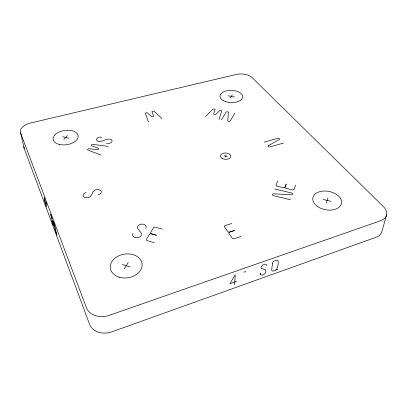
<?xml version="1.0" encoding="UTF-8"?>
<svg xmlns="http://www.w3.org/2000/svg" width="407" height="407" viewBox="0 0 407 407"><rect width="100%" height="100%" fill="white"/><g stroke="black" fill="none" stroke-linecap="round" stroke-linejoin="round"><path stroke-width="0.61" d="M234.62 284.691L235.277 274.71L229.853 283.704L236.798 281.242M244.022 272.481L244.103 271.484M245.207 272.064L245.289 271.067M266.585 265.685L266.539 264.636L265.501 264.143A5.667 3.19 -35 0 0 262.627 265.15L261.375 266.448L261.045 267.801L261.279 268.345L265.049 269.632L265.857 270.329L265.598 272.827L264.377 274.089A5.642 3.159 -34.9 0 1 262.357 274.934A2.447 1.369 -34.7 0 1 260.5 274.639L260.5 273.194L260.5 274.639M386.65 214.728L381.939 231.252A15.812 10.226 14.8 0 1 375.905 237.337L111.874 331.827A17.801 14.209 -14.7 0 1 89.53 324.247L24.206 148.509L20.584 132.87A13.37 7.326 -9.7 0 1 30.83 122.96L236.284 74.456A11.655 5.993 2.3 0 1 251.862 77.386L383.404 206.608A16.209 10.17 14.1 0 1 380.514 220.782L109.391 315.283A18.31 14.25 -13.5 0 1 86.421 307.687L20.584 132.87M219.098 119.414L221.667 111.167A1.19 0.661 1.4 0 0 220.884 110.414A1.19 0.661 1.4 0 0 219.449 110.704L215.919 114.311A1.196 0.672 1.1 0 1 214.469 114.601A1.196 0.672 1.1 0 1 213.69 113.838L215.023 109.783A1.185 0.656 1 0 0 214.25 109.035A1.185 0.656 1 0 0 212.815 109.32L205.616 116.544M326.348 202.94L327.93 197.888M295.66 185.099L294.027 189.336A1.409 0.9 7.9 0 1 292.333 189.865L286.019 188.349A1.404 0.895 7.4 0 1 285.007 187.179L286.228 184.081L284.951 187.164A1.399 0.895 7.2 0 1 283.252 187.688L276.994 186.187A1.394 0.89 6.7 0 1 276.007 185.027L277.772 180.861M225.071 157.133L226.175 155.143M234.707 113.283L230.138 121.047A1.201 0.682 2 0 1 228.77 121.469A1.201 0.682 2 0 1 227.798 120.731L228.413 112.49A1.18 0.661 1.8 0 0 227.457 111.793A1.18 0.661 1.8 0 0 226.119 112.19L221.408 119.907M124.252 268.905L128.205 262.54M230.321 98.016L232.331 94.785M63.868 139.413L67.46 135.531M275.88 270.019L278.078 269.195M241.015 236.452L234.249 238.68A1.521 1.094 4.4 0 1 232.204 238.126L229.029 233.506A1.511 1.073 3.9 0 1 229.701 232.087L234.605 230.469L229.67 232.046A1.506 1.068 3.7 0 1 227.65 231.502L224.557 226.994A1.491 1.048 3.3 0 1 225.229 225.61L231.868 223.479M283.531 143.05L269.922 146.907A1.282 0.758 5 0 1 268.269 146.606A1.282 0.758 5 0 1 268.391 145.614L279.273 139.611A1.267 0.738 5.4 0 0 279.355 138.65A1.267 0.738 5.4 0 0 277.742 138.355L264.224 142.129M108.196 146.362L93.005 144.419A1.292 0.758 -6.9 0 0 91.448 144.897A1.292 0.758 -6.9 0 0 91.794 145.838L98.194 148.25A1.302 0.773 -6.7 0 1 98.555 149.206A1.302 0.773 -6.7 0 1 96.988 149.695L89.347 148.703A1.307 0.773 -7.3 0 0 87.775 149.191A1.307 0.773 -7.3 0 0 88.115 150.147L101.063 155.087M228.281 95.787L234.386 97.003M223.987 155.754L227.269 156.512M62.617 136.732L68.737 138.202M323.143 199.44L331.156 201.368M274.745 188.945L291.524 192.994A1.425 0.921 8 0 1 292.572 194.073A1.425 0.921 8 0 1 291.219 194.79L273.799 193.808A1.419 0.926 6.7 0 0 272.4 194.521A1.419 0.926 6.7 0 0 273.433 195.609L290.415 199.766M162.281 229.1L155.443 227.213A1.491 1.053 -4.1 0 0 153.48 227.818L150.646 232.438A1.506 1.073 -4.5 0 0 151.404 233.827L156.446 235.266L151.379 233.867A1.511 1.079 -4.7 0 0 149.384 234.493L146.484 239.219A1.526 1.099 -5.1 0 0 147.237 240.644L154.207 242.628M122.186 264.484L130.306 266.931M161.798 118.422L154.222 111.416A1.19 0.661 -2.6 0 0 152.767 111.177A1.19 0.661 -2.6 0 0 152.03 111.956L153.566 115.985A1.201 0.677 -2.7 0 1 152.818 116.778A1.201 0.677 -2.7 0 1 151.353 116.534L147.634 113.034A1.196 0.666 -3 0 0 146.179 112.795A1.196 0.666 -3 0 0 145.426 113.573L148.413 121.779M56.415 233.781L56.985 235.287M46.256 205.398L44.704 201.241L44.261 197.12L46.398 206.883M52.3 222.354L51.938 220.767L52.996 224.639A5.149 0.376 74 0 0 53.47 225.854L50.656 214.158A5.169 0.382 74 0 1 51.363 216.046L52.116 218.89M46.495 203.017L46.708 203.993M46.225 202.289L46.434 203.266M24.206 148.509A13.095 7.428 -10.1 0 1 23.962 146.576M145.854 228.327A4.446 3.124 -5.4 0 0 141.509 224.115A4.446 3.124 -5.4 0 0 138.07 229.08L140.908 232.58A4.513 3.205 -6.1 0 1 137.398 237.703A4.513 3.205 -6.1 0 1 133.058 233.343M106.624 143.366A3.765 2.203 -5.9 0 0 112.098 140.98A3.765 2.203 -5.9 0 0 106.471 139.494L102.065 141.087A3.749 2.183 -6.3 0 1 96.474 139.632A3.749 2.183 -6.3 0 1 101.954 137.256M98.336 194.79A4.197 2.707 -8.1 0 0 100.036 190.094A4.197 2.707 -8.1 0 0 93.106 191.87L91.265 195.416A4.228 2.732 -9 0 1 84.264 197.242A4.228 2.732 -9 0 1 86.07 192.491M53.424 221.683L55.128 229.945L56.481 233.811L54.787 225.564L53.424 221.683M272.502 263.283L271.673 269.973L272.186 271.021C277.716 271.688 278.541 264.642 278.073 260.643L276.958 260.088L274.135 261.075A2.768 1.552 -35.7 0 0 272.502 263.283M222.782 158.755A5.194 3.19 2.2 0 0 230.81 156.456A5.194 3.19 2.2 0 0 223.29 153.251A5.194 3.19 2.2 0 0 222.782 158.755M119.521 277.299A16.036 11.961 -8.5 0 0 142.109 263.828A16.036 11.961 -8.5 0 0 117.013 256.736A16.036 11.961 -8.5 0 0 119.521 277.299M225.264 101.496A11.36 6.095 1.9 0 0 242.689 96.998A11.36 6.095 1.9 0 0 226.068 90.959A11.36 6.095 1.9 0 0 225.264 101.496M59.463 144.49A12.637 7.189 -8.3 0 0 78.19 136.294A12.637 7.189 -8.3 0 0 59.274 131.97A12.637 7.189 -8.3 0 0 59.463 144.49M317.867 206.731A14.596 9.32 10.8 0 0 341.407 203.836A14.596 9.32 10.8 0 0 322.303 191.168A14.596 9.32 10.8 0 0 317.867 206.731"/></g></svg>
